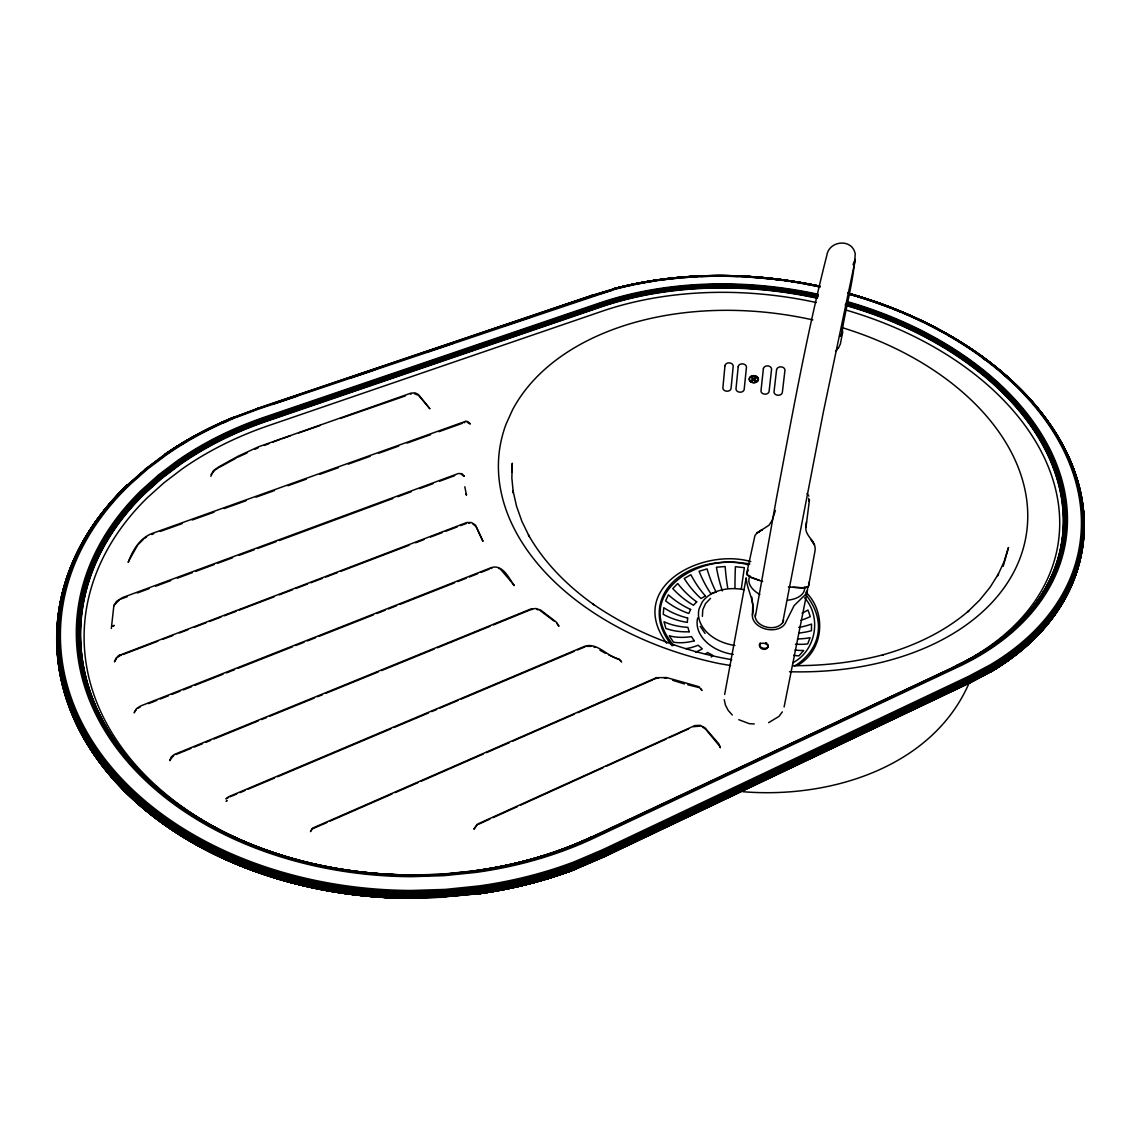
<?xml version="1.0" encoding="UTF-8"?>
<svg xmlns="http://www.w3.org/2000/svg" width="1141" height="1141" viewBox="0 0 1141 1141"><rect width="100%" height="100%" fill="white"/><g stroke="black" fill="none" stroke-linecap="round" stroke-linejoin="round"><path stroke-width="1.5" d="M807.486 586.987A31.449 17.258 11 0 1 803.036 596.914L794.107 605.614L785.949 621.916A17.201 12.194 11 0 1 766.823 629.29A17.201 12.194 11 0 1 752.404 615.013C755.642 601.763 746.842 590.368 746.214 577.845L724.663 694.47M752.404 615.013L752.775 605.272L751.734 596.928M756.454 380.752L755.798 381.622M755.014 377.086L755.342 376.958A6.404 3.009 -47.2 0 1 756.212 376.687L757.082 377.685C750.692 378.726 758.722 380.766 755.855 381.65M756.369 376.658L757.082 377.685L756.355 376.901L753.745 378.684L751.534 376.53M752.518 376.815A6.518 2.795 57.3 0 0 751.748 376.416L750.821 377.215M751.163 381.194L750.692 381.85L753.431 379.91M702.371 616.382L702.785 609.708L705.566 603.56L710.529 598.355M511.724 472.046L512.323 463.203L511.853 478.022L513.322 493.083L513.093 490.972L516.531 506.205L521.95 521.466L529.353 536.627L528.44 534.901C544.414 563.012 567.833 586.146 594.033 604.801L592.949 604.031C634.325 632.585 682.275 651.14 731.723 659.669M114.485 661.823L116.168 658.029L118.664 655.747M111.333 628.506L113.886 605.372M128.277 562.413L128.391 561.5M134.224 712.854L134.495 711.87M170.08 759.393L169.923 760.676L171.264 756.882L174.83 754.258L530.936 608.952L535.97 608.524L540.691 610.093L556.451 622.216L558.691 626.052M429.843 408.706L418.362 394.486L415.096 392.875L410.888 393.146L258.322 446.858L238.013 456.257L218.73 466.897L213.381 470.677L210.843 476.31M211.071 474.485L214.922 470.149M805.974 527.256L809.482 499.687M805.803 526.942L806.473 521.893M755.385 616.34L776.607 497.49C792.011 416.565 806.43 335.269 826.811 255.427C828.865 240.594 852.099 237.998 855.208 253.801C853.81 280.386 845.923 306.344 841.844 332.644A13.278 8.115 9.9 0 1 839.519 336.082M750.279 380.909L752.889 379.126L750.678 377.072L751.391 376.416M788.402 586.902L802.793 587.986L807.685 587.23L808.669 585.49A31.563 17.272 11 0 0 808.598 582.395M575.706 868.757A352.441 255.427 0.8 0 1 479.577 893.203L445.332 896.698L479.534 893.474A352.227 255.313 0.8 0 0 575.577 869.128A352.084 255.242 0.8 0 1 479.477 893.617L451.294 896.241M808.584 585.989L815.045 550.704C816.699 541.019 804.448 536.056 805.974 526.928M782.655 622.729L823.16 413.013L855.251 260.034M842.529 332.744L840.375 343.94L838.378 348.247M310.48 831.618L312.491 828.181L655.918 677.925M784.109 706.935L807.4 590.325M170.009 759.935L173.66 755.527M1003.21 566.293L1008.487 547.509L1003.994 561.871L997.534 575.82L998.489 573.88L990.046 587.315L979.691 600.08L967.44 612.061L968.923 610.706C944.078 632.128 913.77 646.191 882.364 654.977L883.662 654.62C854.01 662.507 823.303 665.888 792.638 665.659M746.727 573.395L746.827 574.85L750.692 577.375L762.673 581.539M775.395 510.512L772.129 520.453L768.977 525.259L756.996 533.004L754.971 535.5L746.585 573.866L748.254 570.115M128.348 562.042C132.812 549.72 140.585 536.898 153.878 532.847L464.572 421.685C467.482 419.118 472.873 426.905 468.694 422.926M445.475 897.154L411.031 898.267A351.528 254.871 0.8 0 1 141.57 806.559M114.628 661.495L116.567 658.186M853.054 264.598L855.222 259.406M113.829 605.914L116.496 601.364L122.529 597.584L458.44 473.486L462.076 473.729L463.973 476.353M134.438 712.398L136.435 708.718L140.628 705.979L491.414 567.576C502.525 564.082 509.029 577.974 513.906 585.362M969.907 681.177C933.695 767.551 829.578 798.942 742.791 791.697M128.662 561.13L137.647 545.084L143.609 539.08M114.171 605.144L119.406 599.881M310.766 831.019L312.206 828.951L326.868 822.533M134.866 711.428L136.193 709.602M782.312 711.898L778.961 716.405L768.62 722.667M225.832 798.857L228.656 796.732L584.492 646.376C597.299 641.827 607.326 656.974 619.107 658.928L621.588 662.137M477.009 824.943L473.9 829.207L477.38 824.173L694.783 725.59L700.132 725.319L704.896 727.73L718.801 743.804L720.285 747.498M807.685 587.23L808.484 586.431M142.468 491.029L159.669 475.64L178.424 461.463A332.159 240.123 0.9 0 1 265.867 417.877L600.195 303.877M142.825 491.343L159.997 475.968L178.723 461.791A331.717 239.81 0.9 0 1 266.067 418.262L600.38 304.233A304.248 202.328 9.7 0 1 817.912 295.533M143.766 492.399L160.867 477.066L179.522 462.932A330.533 239.04 0.9 0 1 266.595 419.546L600.808 305.403A303.149 201.657 9.7 0 1 817.641 296.703M145.863 468.766L126.765 485.61A352.512 255.199 0.9 0 0 94.789 752.903A352.512 255.199 0.9 0 0 411.131 895.3L445.603 894.202L479.662 890.665A352.512 255.199 0.9 0 0 575.806 866.247L604.345 854.081L970.278 680.25L992.171 668.583A323.231 215.235 9.7 0 0 857.404 296.375M146.134 468.723L126.665 485.881A352.626 255.327 0.8 0 0 94.674 753.302A352.626 255.327 0.8 0 0 411.117 895.756L445.603 894.658L479.676 891.135A352.626 255.327 0.8 0 0 575.848 866.689L604.402 854.523L970.292 680.664L992.199 668.997A323.345 215.335 9.7 0 0 1050.804 425.864M117.338 657.458L119.135 656.189M179.023 462.162L160.311 476.31L143.167 491.671A331.346 239.567 0.9 0 0 114.77 741.964A331.346 239.567 0.9 0 0 411.416 875.133L443.607 874.134M180.121 464.515L161.523 478.607L144.465 493.91A329.621 238.498 0.9 0 0 257.139 847.178M226.517 798.686L228.514 797.488M145.207 469.165L165.502 453.947A351.813 254.586 0.9 0 1 233.249 417.492L257.923 408.378M144.993 469.65L165.987 453.847A351.071 254.001 0.9 0 1 233.605 417.478M216.034 469.422L218.259 467.967M119.277 655.362L466.854 522.492L471.575 522.564L475.483 525.117L482.771 541.048M118.364 655.947L119.534 655.191M145.092 538.039L146.661 537.054M797.046 665.574C823.659 651.397 827.068 612.717 805.888 592.179M792.71 662.85C815.915 650.826 822.091 617.252 804.605 597.798M138.061 708.062L140.357 706.878M219.742 467.14L236.101 458.111M969.066 683.202L991.586 671.293A323.103 215.421 9.7 0 0 1083.109 539.479M969.479 683.145L991.372 671.493A323.003 215.378 9.7 0 0 1082.994 539.622M968.566 683.003L990.388 671.379A321.733 214.594 9.7 0 0 1010.384 658.129M619.064 848.733L625.51 845.681M736.53 792.895L742.962 789.829M755.841 783.71L767.094 778.362M853.981 737.043L860.428 733.991M878.128 725.576L884.56 722.51M897.439 716.391L908.692 711.028M603.261 856.72L968.738 683.102L991.729 671.008A323.203 215.449 9.7 0 0 1083.265 539.165M603.546 856.948L969.836 682.675M603.675 857.019L969.693 682.96M956.543 665.788L589.369 838.065A326.198 236.315 0.9 0 1 534.302 858.759M120.333 599.382L121.288 598.925M237.585 457.299L246.984 452.948M254.814 449.312L257.952 447.871M478.635 824.216L489.931 819.081M493.169 817.612L517.386 806.616M520.624 805.147L602.99 767.765M606.228 766.296L665.987 739.168M669.211 737.699L688.594 728.899M330.12 821.106L392.019 794.008M395.285 792.581L418.091 782.598M421.343 781.171L483.242 754.058M486.508 752.632L509.314 742.648M512.566 741.222L574.465 714.123M577.731 712.697L652.652 679.879M120.147 655.647L121.231 655.176M577.745 867.16L582.481 865.135M585.633 863.794L590.368 861.769M593.52 860.428L598.255 858.403M603.404 856.848L574.85 868.857A350.815 254.372 0.8 0 1 545.926 878.67M575.406 869.214A351.927 255.128 0.8 0 1 479.434 893.631A351.528 254.871 0.8 0 0 575.207 869.171L604.231 856.577M604.145 856.848L575.321 869.214A351.742 255.014 0.8 0 1 479.405 893.617M230.154 796.789L236.7 794.022M239.981 792.638L244.901 790.556M248.182 789.173L274.411 778.091M277.677 776.707L390.778 728.899M394.059 727.516L428.474 712.968M431.754 711.585L436.661 709.502M439.941 708.119L457.969 700.503M461.249 699.105L574.351 651.311M577.617 649.928L585.062 646.819M176.17 754.443L190.961 748.41M194.241 747.07L202.456 743.718M205.751 742.377L210.671 740.352M213.966 739.011L258.322 720.898M261.617 719.557L266.538 717.546M269.832 716.206L314.203 698.092M317.483 696.752L322.418 694.726M325.698 693.386L378.284 671.921M381.565 670.58L434.15 649.101M437.431 647.76L490.017 626.295M493.311 624.954L529.453 610.193M654.292 679.166L655.276 678.781M148.615 703.612L156.887 700.346M160.196 699.048L168.454 695.782M171.763 694.47L180.036 691.204M183.344 689.906L191.617 686.64M194.911 685.327L223.023 674.231M226.332 672.933L234.604 669.667M237.913 668.369L292.481 646.819M295.79 645.521L304.048 642.255M307.357 640.942L315.629 637.691M318.938 636.378L373.506 614.842M376.801 613.53L385.073 610.264M388.382 608.966L396.654 605.7M399.963 604.388L454.517 582.851M457.826 581.553L466.099 578.287M469.407 576.975L477.68 573.709M480.974 572.411L489.247 569.145M264.313 445.418L269.091 443.592M272.271 442.366L280.23 439.314M151.796 534.516L153.621 533.803M122.9 654.549L157.815 641.213M162.806 639.302L172.79 635.494M179.437 632.955L187.752 629.775M194.412 627.236L206.05 622.786M209.374 621.517L221.012 617.081M224.349 615.812L235.987 611.362M239.31 610.093L274.239 596.757M279.231 594.846L292.538 589.769M295.861 588.499L307.5 584.049M310.823 582.78L322.475 578.344M325.798 577.061L337.436 572.625M340.76 571.356L408.949 545.312M415.609 542.774L423.924 539.593M430.571 537.054L442.209 532.605M445.532 531.335L457.184 526.9M460.508 525.63L466.469 523.405M693.443 726.703L700.046 726.104M258.108 408.449L232.907 417.92A352.512 255.199 0.9 0 0 165.017 454.446M258.308 408.592L232.835 418.162A352.626 255.327 0.8 0 0 210.572 428.16M122.287 598.526L127.293 596.672M137.319 592.978L149.015 588.656M155.689 586.189L170.722 580.626M177.397 578.159L192.43 572.597M195.781 571.37L214.151 564.581M217.489 563.34L232.522 557.792M239.196 555.31L254.229 549.762M257.566 548.521L275.937 541.733M279.288 540.506L392.846 498.517M397.867 496.677L411.216 491.728M419.574 488.648L432.938 483.713M439.613 481.231L454.646 475.683M160.339 531.406L182.161 523.591M192.23 519.996L214.052 512.181M224.121 508.572L245.943 500.771M256.012 497.162L274.468 490.559M287.903 485.752L306.358 479.134M319.794 474.328L338.249 467.724M348.319 464.116L370.14 456.3M378.527 453.305L398.68 446.088M407.066 443.093L430.556 434.678M438.957 431.669L462.447 423.268M281.898 438.743L290.242 435.848M298.6 432.938L320.307 425.408M340.346 418.462L405.469 395.87M599.995 303.549L265.668 417.52A332.644 240.451 0.9 0 0 178.096 461.149L159.312 475.355L142.083 490.758A332.758 240.551 0.9 0 0 113.444 742.135A332.758 240.551 0.9 0 0 411.416 875.874L443.763 874.876L475.711 871.624A332.659 240.494 0.9 0 0 593.277 837.465L957.827 666.216A305.132 202.898 9.7 0 0 1060.075 476.81A305.132 202.898 9.7 0 0 848.005 302.422M266.252 418.661L600.551 304.604A303.848 202.085 9.7 0 1 817.826 295.918M266.694 419.945L600.908 305.802A302.85 201.486 9.7 0 1 817.555 297.116M257.609 408.378L591.822 295.362M257.367 408.606L592.236 295.433M257.224 409.034L592.45 295.548M272.385 404.499L297.687 395.941M349.973 378.241L375.275 369.67M427.575 351.97L452.877 343.412M505.163 325.713L520.353 320.578M522.036 320.008L530.451 317.155M572.497 302.921L590.995 296.66M490.901 568.489L491.914 568.161M656.617 677.697L666.501 677.54L698.962 686.711L701.858 690.448M655.619 678.025L656.888 677.611M592.664 296.161L597.67 294.649M601.007 293.651L612.703 290.128M591.323 295.647L613.673 288.844A321.905 214.194 9.7 0 1 819.88 286.291A322.86 214.907 9.7 0 0 785.051 280.23M591.209 295.833L614.058 289.03A321.092 213.624 9.7 0 1 819.794 286.477M591.109 296.075L612.817 289.529M410.475 394.13L411.231 393.916M464.13 422.669L464.858 422.455M530.451 609.836L532.576 609.38M656.303 678.453L658.471 677.968M586.945 646.362L590.981 646.334M452.934 895.5L456.414 895.143M475.612 893.146L479.092 892.79M443.478 874.02L475.326 870.783A330.89 239.268 0.9 0 0 592.236 836.824M443.407 874.306L475.412 870.897A331.289 239.539 0.9 0 0 592.479 836.895M443.393 874.548L475.512 871.068A331.717 239.838 0.9 0 0 592.735 837.023L957.171 665.888A304.248 202.328 9.7 0 0 1059.19 477.024A304.248 202.328 9.7 0 0 847.749 303.092M438.429 896.512L445.275 896.298M400.719 897.653A350.815 254.372 0.8 0 0 411.031 897.796L445.532 896.74M445.503 897.011L411.031 898.181A351.742 255.014 0.8 0 1 121.032 787.276M401.261 875.133A329.763 238.569 0.9 0 0 411.388 875.29L443.649 874.32M425.208 875.275L411.33 875.703A326.084 236.23 0.9 0 1 400.762 875.532M468.58 523.12L469.664 523.134M754.244 723.965L749.38 723.694L738.783 719.7M793.052 587.273L801.695 587.701A33.973 4.892 11.4 0 0 806.63 586.987M750.778 561.586C702 547.58 625.539 587.059 666.686 643.239M748.339 564.866C700.446 550.918 630.246 594.161 673.76 645.435M414.468 393.716L418.619 395.385L429.729 408.578M664.219 677.925L666.501 678.367M730.568 665.545L719.001 663.52A266.794 177.639 9.7 0 1 506.133 423.996L512.509 409.904A266.794 177.639 9.7 0 1 812.877 319.908M537.054 609.551L538.138 609.807M687.852 684.785L699.091 687.581M467.24 422.455L467.995 422.641M672.648 680.264L684.386 683.944M461.321 474.299L463.759 475.911M759.635 580.455L751.791 577.531A33.988 4.892 11.4 0 1 749.309 576.205M498.56 568.346L499.573 568.731M593.919 647.047L594.832 647.432M608.695 654.848L617.866 659.141M472.773 523.833L476.196 526.743L482.515 540.306M702.243 726.803L705.751 729.313L720.128 746.756M540.178 610.578L553.984 620.989M619.392 659.855L620.989 661.081M599.952 650.242L605.643 653.408M500.5 569.216L513.621 584.563M750.293 380.695L750.906 381.508L750.279 380.794M556.665 623.072L558.405 625.239M753.616 379.796L755.827 381.95M732.28 715.022L728.215 710.401L725.448 705.167L724.25 699.704M807.101 493.525L808.855 496.093M700.246 626.338L705.052 633.426M701.116 689.021L701.801 690.305M466.355 494.438L464.801 486.779M463.902 475.826L463.988 476.282M808.598 498.317L809.169 501.412M482.714 540.52L482.843 541.276M513.849 584.834L513.978 585.633M558.634 625.525L558.748 626.338M720.271 746.956L720.285 747.683M591.537 837.237A329.763 238.569 0.9 0 1 507.659 865.306M505.976 865.677A329.763 238.569 0.9 0 1 475.041 871.082M392.804 874.833A329.763 238.569 0.9 0 1 258.65 847.521M257.067 846.922A329.763 238.569 0.9 0 1 144.365 493.54L161.423 478.236L180.036 464.13A329.763 238.569 0.9 0 1 266.894 420.772L601.007 306.587A302.422 201.258 9.7 0 1 817.384 297.887M591.666 837.038A329.963 238.683 0.9 0 1 475.098 870.897M411.402 875.118A329.963 238.683 0.9 0 1 316.285 864.564M314.574 864.179A329.963 238.683 0.9 0 1 144.222 493.169L161.28 477.851L179.907 463.745A329.963 238.683 0.9 0 1 266.809 420.373L600.979 306.202A302.607 201.358 9.7 0 1 817.469 297.501M591.822 836.909A330.234 238.84 0.9 0 1 475.169 870.797M143.795 492.427A330.533 239.04 0.9 0 0 115.526 742.135A330.533 239.04 0.9 0 0 411.416 874.976A330.234 238.84 0.9 0 1 115.797 742.292A330.234 238.84 0.9 0 1 144.023 492.798L161.095 477.466L179.736 463.346A330.234 238.84 0.9 0 1 266.723 419.959M592.022 836.838A330.533 239.04 0.9 0 1 475.241 870.754M179.08 462.219A331.289 239.539 0.9 0 1 266.309 418.718M535.814 858.403A329.621 238.498 0.9 0 0 591.452 837.494L956.843 665.802A303.848 202.085 9.7 0 0 1058.777 477.18A303.848 202.085 9.7 0 0 847.62 303.463M534.188 858.873A329.621 238.498 0.9 0 1 507.602 865.563M505.919 865.919A329.621 238.498 0.9 0 1 502.539 866.618M499.13 867.303A329.621 238.498 0.9 0 1 476.738 871.082M400.691 875.361A329.621 238.498 0.9 0 0 411.388 875.532L443.706 874.562L475.612 871.31A332.188 240.152 0.9 0 0 593.006 837.209L957.499 666.016A304.676 202.599 9.7 0 0 1059.632 476.895A304.676 202.599 9.7 0 0 847.891 302.736M386.428 874.733A329.621 238.498 0.9 0 1 375.774 873.977M372.223 873.678A329.621 238.498 0.9 0 1 365.149 872.979M361.611 872.58A329.621 238.498 0.9 0 1 354.566 871.71M351.043 871.239A329.621 238.498 0.9 0 1 321.505 866.105M316.371 865.006A329.621 238.498 0.9 0 1 294.421 859.515M291.098 858.574A329.621 238.498 0.9 0 1 258.707 847.777M180.121 464.515A329.621 238.498 0.9 0 1 266.937 421.157L601.022 306.958A302.294 201.215 9.7 0 1 817.313 298.257M234.033 417.677A350.187 253.316 0.9 0 0 166.586 453.975L146.79 468.808L128.591 484.925A350.187 253.316 0.9 0 0 97.028 750.165A350.187 253.316 0.9 0 0 411.202 891.478L445.432 890.394L479.234 886.899A350.187 253.316 0.9 0 0 574.693 862.71L603.09 850.63L969.037 677.141L990.83 665.574A321.092 213.624 9.7 0 0 849.061 293.736M233.819 417.549A350.644 253.659 0.9 0 0 166.272 453.89L146.447 468.737L128.234 484.882A350.644 253.659 0.9 0 0 96.6 750.507A350.644 253.659 0.9 0 0 411.188 892.005L445.475 890.921L479.32 887.427A350.644 253.659 0.9 0 0 574.921 863.195L603.347 851.1L969.308 677.554L991.13 665.959A321.505 213.923 9.7 0 0 849.146 293.622M127.906 484.882A351.071 254.001 0.9 0 0 96.186 750.864A351.071 254.001 0.9 0 0 411.188 892.576L445.503 891.478L479.405 887.969A351.071 254.001 0.9 0 0 575.135 863.708L603.575 851.585L969.565 677.982L991.401 666.387A321.905 214.194 9.7 0 0 847.606 293.109M127.592 484.925A351.471 254.3 0.9 0 0 95.815 751.249A351.471 254.3 0.9 0 0 411.174 893.132L445.546 892.048L479.477 888.539A351.471 254.3 0.9 0 0 575.321 864.222L603.789 852.099L969.779 678.424L991.629 666.815A322.261 214.465 9.7 0 0 847.663 293.109A322.589 214.693 9.7 0 1 991.829 667.257L969.964 678.895L603.974 852.598L575.478 864.75A351.813 254.586 0.9 0 1 479.548 889.096L445.56 892.604L411.159 893.703A351.813 254.586 0.9 0 1 95.473 751.648A351.813 254.586 0.9 0 1 127.321 485.025M165.73 453.876A351.471 254.3 0.9 0 1 233.42 417.449M127.093 485.182A352.098 254.828 0.9 0 0 95.188 752.076A352.098 254.828 0.9 0 0 411.145 894.259L445.589 893.161L479.591 889.638A352.098 254.828 0.9 0 0 575.62 865.263L604.131 853.111L970.107 679.351L992 667.713A322.86 214.907 9.7 0 0 849.346 293.693M165.302 454.061A352.098 254.828 0.9 0 1 233.106 417.577M126.908 485.367A352.341 255.042 0.9 0 0 94.96 752.49A352.341 255.042 0.9 0 0 411.131 894.786L445.603 893.688L479.634 890.165A352.341 255.042 0.9 0 0 575.734 865.762L604.259 853.611L970.207 679.808L992.114 668.155A323.074 215.093 9.7 0 0 849.346 293.836M165.131 454.232A352.341 255.042 0.9 0 1 232.992 417.734M164.932 454.717A352.626 255.327 0.8 0 1 209.017 428.916M72.083 564.282A352.655 255.413 0.8 0 0 411.088 896.555L445.589 895.443L479.662 891.92A352.655 255.413 0.8 0 0 575.848 867.46L604.388 855.279L970.192 681.405L992.1 669.738A323.374 215.435 9.7 0 0 1056.423 435.249M72.782 562.67A352.655 255.413 0.8 0 1 99.452 517.115M101.492 514.448A352.655 255.413 0.8 0 1 126.622 486.522M166.272 454.389A352.655 255.413 0.8 0 1 171.877 450.652M181.918 444.348A352.655 255.413 0.8 0 1 184.828 442.594M223.151 422.897A352.655 255.413 0.8 0 1 227.972 420.815M841.958 327.581A266.794 177.639 9.7 0 1 1026.401 533.945A266.794 177.639 9.7 0 1 789.458 671.749M847.506 303.848A303.477 201.857 9.7 0 1 1058.377 477.38A303.477 201.857 9.7 0 1 956.543 665.788M817.726 296.303A303.477 201.857 9.7 0 0 600.694 305.004L266.424 419.089A330.89 239.253 0.9 0 0 179.294 462.547L160.61 476.681L143.481 492.028A330.89 239.268 0.9 0 0 115.198 742.035A330.89 239.268 0.9 0 0 411.43 875.004M600.209 303.877A304.676 202.599 9.7 0 1 818.011 295.177M600.009 303.563A305.132 202.898 9.7 0 1 818.097 294.849M846.608 301.409A306.045 203.497 9.7 0 1 1060.788 476.182A306.045 203.497 9.7 0 1 958.483 666.729L593.848 838.122A333.628 241.193 0.9 0 1 475.911 872.409L443.849 875.675L411.402 876.673A333.771 241.293 0.9 0 1 112.503 742.491A333.771 241.293 0.9 0 1 141.299 490.33L158.585 474.884L177.425 460.65A333.6 241.15 0.9 0 1 265.24 416.921L599.567 303.007A306.045 203.497 9.7 0 1 818.254 294.307M848.861 294.107A320.193 213.01 9.7 0 1 990.16 664.889L968.409 676.428L602.534 849.774L574.208 861.826A349.203 252.575 0.9 0 1 479.035 885.929L445.332 889.41L411.216 890.479A349.203 252.575 0.9 0 1 97.969 749.608A349.203 252.575 0.9 0 1 129.361 485.167L147.489 469.094L167.242 454.289A349.203 252.575 0.9 0 1 234.49 418.077L258.722 409.006L614.443 289.415A320.193 213.01 9.7 0 1 819.666 286.862M613.858 288.915A321.505 213.923 9.7 0 1 819.837 286.362A322.261 214.465 9.7 0 0 613.487 288.83M613.316 288.873A322.589 214.693 9.7 0 1 819.923 286.305M613.159 288.973A322.86 214.907 9.7 0 1 783.382 280.001A323.074 215.093 9.7 0 0 692.444 276.578M613.031 289.115A323.074 215.093 9.7 0 1 688.936 276.807M785.022 280.372A323.074 215.093 9.7 0 1 819.908 286.534M612.902 289.301A323.231 215.235 9.7 0 1 656.018 280.486M659.427 280.001A323.231 215.235 9.7 0 1 676.656 277.99M680.136 277.662A323.231 215.235 9.7 0 1 688.85 276.992M695.882 276.564A323.231 215.235 9.7 0 1 743.162 276.564M749.851 276.949A323.231 215.235 9.7 0 1 758.223 277.577M763.243 278.019A323.231 215.235 9.7 0 1 771.616 278.875M774.967 279.26A323.231 215.235 9.7 0 1 781.642 280.101M784.994 280.543A323.231 215.235 9.7 0 1 788.331 281.028M791.669 281.527A323.231 215.235 9.7 0 1 819.894 286.719M849.346 294.021A323.231 215.235 9.7 0 1 855.807 295.904M619.278 287.874A323.345 215.335 9.7 0 1 630.759 285.236M635.722 284.209A323.345 215.335 9.7 0 1 655.932 280.715M661.053 280.001A323.345 215.335 9.7 0 1 666.201 279.345M671.379 278.746A323.345 215.335 9.7 0 1 676.584 278.219M683.545 277.605A323.345 215.335 9.7 0 1 690.533 277.092M701.102 276.55A323.345 215.335 9.7 0 1 738.099 276.564M749.808 277.177A323.345 215.335 9.7 0 1 758.166 277.805M763.186 278.247A323.345 215.335 9.7 0 1 768.221 278.746M774.91 279.488A323.345 215.335 9.7 0 1 779.931 280.101M784.951 280.772A323.345 215.335 9.7 0 1 788.288 281.256M791.626 281.756A323.345 215.335 9.7 0 1 794.963 282.283M798.301 282.825A323.345 215.335 9.7 0 1 801.624 283.396M804.947 283.995A323.345 215.335 9.7 0 1 808.27 284.608M809.925 284.922A323.345 215.335 9.7 0 1 813.248 285.578M816.557 286.263A323.345 215.335 9.7 0 1 819.866 286.947M849.318 294.264A323.345 215.335 9.7 0 1 855.779 296.132M857.39 296.617A323.345 215.335 9.7 0 1 879.668 303.934M881.237 304.504A323.345 215.335 9.7 0 1 889.595 307.614M892.918 308.911A323.345 215.335 9.7 0 1 901.162 312.235M904.428 313.604A323.345 215.335 9.7 0 1 923.682 322.347M926.834 323.887A323.345 215.335 9.7 0 1 945.304 333.614M948.299 335.311A323.345 215.335 9.7 0 1 972.916 350.629M975.698 352.526A323.345 215.335 9.7 0 1 1022.094 391.249M1025.645 394.929A323.345 215.335 9.7 0 1 1035.757 406.196M1036.827 407.465A323.345 215.335 9.7 0 1 1049.806 424.423M982.458 357.989A323.374 215.435 9.7 0 1 985.154 359.957M1002.996 374.177A323.374 215.435 9.7 0 1 1008.273 378.769M1025.559 395.542A323.374 215.435 9.7 0 1 1029.025 399.264M1040.15 412.272A323.374 215.435 9.7 0 1 1049.72 425.051M1050.718 426.492A323.374 215.435 9.7 0 1 1054.569 432.311M845.738 309.981A299.113 199.361 9.7 0 1 1053.471 481.459A299.113 199.361 9.7 0 1 952.692 667.528M816.357 302.536A299.113 199.361 9.7 0 0 602.091 311.236L268.363 425.693A326.226 236.344 0.9 0 0 182.389 468.766L163.99 482.757L147.132 497.932A326.084 236.23 0.9 0 0 257.267 847.036M845.353 305.303A302.294 201.215 9.7 0 1 1056.837 478.193A302.294 201.215 9.7 0 1 955.445 666.572M845.424 304.932A302.422 201.258 9.7 0 1 1057.008 477.879A302.422 201.258 9.7 0 1 955.602 666.315M845.524 304.561A302.607 201.358 9.7 0 1 1057.236 477.58A302.607 201.358 9.7 0 1 955.787 666.102M845.624 304.162A302.85 201.486 9.7 0 1 1057.522 477.295A302.85 201.486 9.7 0 1 956.015 665.93M845.738 303.763A303.149 201.657 9.7 0 1 1057.85 477.038A303.149 201.657 9.7 0 1 956.258 665.831M411.045 897.839A352.441 255.427 0.8 0 1 57.449 626.281M57.735 622.801A352.441 255.427 0.8 0 1 59.845 607.283M60.145 605.571A352.441 255.427 0.8 0 1 64.138 588.656M65.123 585.304A352.441 255.427 0.8 0 1 72.24 565.608M575.635 869.028A352.327 255.37 0.8 0 1 479.534 893.474M57.335 630.103A352.327 255.37 0.8 0 0 411.045 898.124A351.927 255.128 0.8 0 1 61.215 677.882M57.849 623.143A352.327 255.37 0.8 0 1 58.405 617.951M58.861 614.5A352.327 255.37 0.8 0 1 59.945 607.625M60.259 605.914A352.327 255.37 0.8 0 1 62.883 594.033M65.222 585.661A352.327 255.37 0.8 0 1 66.806 580.683M57.72 654.82A352.227 255.313 0.8 0 0 411.031 898.209A352.084 255.242 0.8 0 1 57.849 654.963A351.927 255.128 0.8 0 0 60.887 676.256M57.592 653.051A352.227 255.313 0.8 0 1 57.435 630.26M57.949 623.3A352.227 255.313 0.8 0 1 58.505 618.108M58.961 614.657A352.227 255.313 0.8 0 1 59.76 609.508M57.321 637.391A352.084 255.242 0.8 0 1 57.578 630.403M58.091 623.457A352.084 255.242 0.8 0 1 58.433 619.991M59.09 614.814A352.084 255.242 0.8 0 1 59.888 609.665M59.246 614.956A351.927 255.128 0.8 0 1 59.76 611.519M118.664 784.766A351.742 255.014 0.8 0 1 66.977 699.219M66.463 697.593A351.742 255.014 0.8 0 1 61.4 677.982M61.072 676.356A351.742 255.014 0.8 0 1 60.131 671.065M59.589 667.528A351.742 255.014 0.8 0 1 58.89 662.236M58.519 658.714A351.742 255.014 0.8 0 1 58.205 655.191M140.3 805.446A351.528 254.871 0.8 0 1 121.217 787.276M118.849 784.78A351.528 254.871 0.8 0 1 87.814 744.032M86.93 742.577A351.528 254.871 0.8 0 1 67.191 699.29M65.208 692.772A351.528 254.871 0.8 0 1 61.286 676.428M60.958 674.673A351.528 254.871 0.8 0 1 60.345 671.15M59.546 665.859A351.528 254.871 0.8 0 1 59.104 662.322M58.562 657.045A351.528 254.871 0.8 0 1 58.291 653.522M575.093 869.1A351.3 254.714 0.8 0 1 479.306 893.46M393.802 897.725A351.3 254.714 0.8 0 0 411.031 898.095A351.071 254.557 0.8 0 1 397.268 897.725M390.365 897.582A351.3 254.714 0.8 0 1 276.607 878.27A351.071 254.557 0.8 0 0 390.379 897.454M274.938 877.757A351.3 254.714 0.8 0 1 163.348 823.474M161.936 822.461A351.3 254.714 0.8 0 1 141.755 806.53M139.145 804.248A351.3 254.714 0.8 0 1 121.417 787.261M119.049 784.766A351.3 254.714 0.8 0 1 102.704 765.483M100.579 762.673A351.3 254.714 0.8 0 1 95.502 755.584M93.548 752.718A351.3 254.714 0.8 0 1 88.028 744.046M87.158 742.591A351.3 254.714 0.8 0 1 82.965 735.26M81.382 732.322A351.3 254.714 0.8 0 1 76.262 721.925M75.534 720.328A351.3 254.714 0.8 0 1 67.419 699.333M62.912 683.031A351.3 254.714 0.8 0 1 61.514 676.485M574.978 869A351.071 254.557 0.8 0 1 546.026 878.812M544.385 879.312A351.071 254.557 0.8 0 1 479.249 893.346M275.038 877.657A351.071 254.557 0.8 0 1 247.24 868.059M245.643 867.445A351.071 254.557 0.8 0 1 190.262 840.76M188.793 839.89A351.071 254.557 0.8 0 1 163.534 823.403M160.71 821.363A351.071 254.557 0.8 0 1 141.955 806.459M136.692 801.823A351.071 254.557 0.8 0 1 121.631 787.219M119.263 784.723A351.071 254.557 0.8 0 1 108.095 771.972M105.999 769.376A351.071 254.557 0.8 0 1 103.945 766.766M100.807 762.659A351.071 254.557 0.8 0 1 96.714 756.982M93.776 752.703A351.071 254.557 0.8 0 1 88.256 744.032M87.386 742.577A351.071 254.557 0.8 0 1 84.02 736.729M80.084 729.356A351.071 254.557 0.8 0 1 76.49 721.925M72.354 712.298A351.071 254.557 0.8 0 1 69.301 704.211M544.286 879.155A350.815 254.372 0.8 0 1 514.006 886.942M512.295 887.313A350.815 254.372 0.8 0 1 479.206 893.189M390.393 897.282A350.815 254.372 0.8 0 1 376.673 896.455M371.538 896.042A350.815 254.372 0.8 0 1 364.692 895.414M361.283 895.057A350.815 254.372 0.8 0 1 354.466 894.273M351.071 893.845A350.815 254.372 0.8 0 1 344.297 892.932M340.917 892.433A350.815 254.372 0.8 0 1 337.551 891.905M334.185 891.363A350.815 254.372 0.8 0 1 319.123 888.611M315.815 887.926A350.815 254.372 0.8 0 1 276.821 878.014M275.152 877.5A350.815 254.372 0.8 0 1 247.369 867.916M245.771 867.303A350.815 254.372 0.8 0 1 222.766 857.519M219.571 856.021A350.815 254.372 0.8 0 1 191.902 841.502M188.964 839.776A350.815 254.372 0.8 0 1 172.362 829.307M169.453 827.325A350.815 254.372 0.8 0 1 163.719 823.303M155.376 817.113A350.815 254.372 0.8 0 1 147.346 810.723M144.736 808.57A350.815 254.372 0.8 0 1 142.169 806.373M135.594 800.554A350.815 254.372 0.8 0 1 121.845 787.147M119.491 784.651A350.815 254.372 0.8 0 1 113.772 778.333M106.227 769.319A350.815 254.372 0.8 0 1 104.173 766.709M94.018 752.646A350.815 254.372 0.8 0 1 92.136 749.78M85.917 739.625A350.815 254.372 0.8 0 1 84.263 736.701M569.887 870.269A350.316 254.015 0.8 0 1 548.992 877.301M542.431 879.269A350.316 254.015 0.8 0 1 537.468 880.681M529.11 882.92A350.316 254.015 0.8 0 1 524.047 884.189M486.123 891.749A350.316 254.015 0.8 0 1 482.614 892.276M390.436 896.883A350.316 254.015 0.8 0 1 381.864 896.412M371.595 895.642A350.316 254.015 0.8 0 1 368.186 895.343M361.369 894.658A350.316 254.015 0.8 0 1 357.96 894.273M351.171 893.446A350.316 254.015 0.8 0 1 347.777 893.004M305.916 885.33A350.316 254.015 0.8 0 1 300.753 884.104M292.21 881.936A350.316 254.015 0.8 0 1 287.118 880.567M283.738 879.611A350.316 254.015 0.8 0 1 278.704 878.142M262.173 872.851A350.316 254.015 0.8 0 1 247.64 867.559M246.042 866.946A350.316 254.015 0.8 0 1 242.705 865.634M236.073 862.91A350.316 254.015 0.8 0 1 231.152 860.813M177.169 831.946A350.316 254.015 0.8 0 1 172.747 829.022M150.398 812.62A350.316 254.015 0.8 0 1 147.76 810.467M383.162 874.691A326.084 236.23 0.9 0 1 376.145 874.163M370.896 873.692A326.084 236.23 0.9 0 1 365.648 873.165M360.399 872.58A326.084 236.23 0.9 0 1 355.179 871.924M343.07 870.169A326.084 236.23 0.9 0 1 339.619 869.599M331.047 868.073A326.084 236.23 0.9 0 1 327.624 867.417M324.215 866.732A326.084 236.23 0.9 0 1 289.201 857.989M287.561 857.504A326.084 236.23 0.9 0 1 258.907 847.677M411.445 875.304A331.717 239.838 0.9 0 1 114.442 741.992A331.717 239.838 0.9 0 1 142.925 491.4M411.445 875.561A332.188 240.152 0.9 0 1 114.029 742.049A332.188 240.152 0.9 0 1 142.582 491.115M532.704 859.23A326.198 236.315 0.9 0 1 504.75 866.19M499.729 867.231A326.198 236.315 0.9 0 1 496.364 867.887M492.983 868.529A326.198 236.315 0.9 0 1 489.589 869.128M486.18 869.713A326.198 236.315 0.9 0 1 482.771 870.269M479.348 870.797A326.198 236.315 0.9 0 1 475.925 871.296M806.373 595.488A80.241 57.136 10.2 0 1 794.407 666.159M672.192 645.792A80.241 57.136 10.2 0 1 671.593 583.408A80.241 57.136 10.2 0 1 749.78 564.011M1081.126 499.416A323.203 215.449 9.7 0 1 1082.01 504.593M1082.495 508.045A323.203 215.449 9.7 0 1 1083.08 513.236M1083.479 518.428A323.203 215.449 9.7 0 1 1083.408 537.454M1082.552 510.098A323.103 215.421 9.7 0 1 1082.909 513.55M1080.227 557.008A322.732 215.221 9.7 0 1 1075.678 573.909M1075.107 575.592A322.732 215.221 9.7 0 1 991.229 671.55M1081.939 546.739A322.732 215.221 9.7 0 1 1081.454 550.176M1079.3 560.488A322.561 215.121 9.7 0 1 1075.492 573.994M1074.922 575.663A322.561 215.121 9.7 0 1 991.073 671.564M1078.274 563.939A322.375 215.007 9.7 0 1 1075.293 574.051M1074.722 575.72A322.375 215.007 9.7 0 1 1068.504 590.838M1067.035 593.819A322.375 215.007 9.7 0 1 990.916 671.564M1079.258 558.89A322.176 214.879 9.7 0 1 1078.045 563.982M1077.147 567.362A322.176 214.879 9.7 0 1 1075.621 572.397M1073.966 577.275A322.176 214.879 9.7 0 1 1068.989 589.369M1066.821 593.833A322.176 214.879 9.7 0 1 1057.522 609.893M1056.58 611.305A322.176 214.879 9.7 0 1 1017.858 652.795M1015.062 655.005A322.176 214.879 9.7 0 1 1012.21 657.173M1010.769 658.257A322.176 214.879 9.7 0 1 990.73 671.536M1050.062 619.677A321.733 214.594 9.7 0 1 1046.782 623.813M1043.359 627.892A321.733 214.594 9.7 0 1 1031.821 640.044M1028.084 643.567A321.733 214.594 9.7 0 1 1025.517 645.892M1042.931 627.707A321.263 214.294 9.7 0 1 1040.735 630.174M1009.999 657.886A321.263 214.294 9.7 0 1 1005.906 660.839M1000.286 664.675A321.263 214.294 9.7 0 1 997.419 666.558M733.306 654.406A39.55 28.254 10.2 0 1 697.693 617.923M734.833 645.435A39.707 28.254 10.1 0 1 699.062 608.952L702.157 602.148A39.707 28.254 10.1 0 1 744.189 589.754M685.869 648.63A60.259 29.937 -46 0 0 698.149 645.207L702.3 648.844A60.33 25.872 -52.5 0 1 695.596 652.11M798.757 627.493A59.803 41.975 -3.1 0 0 811.522 624.07L811.451 630.702A59.974 42.574 6.8 0 1 798.671 633.055M797.502 638.903A60.116 42.459 17.6 0 0 810.096 637.691L807.671 643.923A60.245 41.718 27.4 0 1 795.434 644.123M795.035 650.042A60.359 40.106 37.7 0 0 803.663 650.456L798.971 655.861A60.444 38.01 46.3 0 1 793.623 655.305M802.052 613.102A59.503 38.68 -22.7 0 0 807.999 610.05L810.281 616.639A59.646 40.591 -13.8 0 1 800.968 620.29M741.35 588.542A58.861 1.084 -81.3 0 1 744.36 567.676L735.403 566.692A58.861 6.19 -86.3 0 0 734.989 587.843M722.367 590.91A58.933 16.787 82.7 0 1 716.405 567.234L725.148 566.521A58.904 11.952 87.9 0 0 727.687 587.729M711.171 657.016A60.487 15.974 -64.7 0 0 712.74 655.333L707.534 652.495A60.43 20.852 -59.1 0 1 705.609 653.978M841.744 328.508A13.963 8.529 9.9 0 1 840.076 336.381M837.651 348.233A12.009 7.402 10 0 1 835.54 351.385M783.61 620.119A14.448 10.24 11 0 1 767.265 627.265A14.448 10.24 11 0 1 755.299 614.3M747.897 575.021A33.988 4.892 11.4 0 1 747.626 574.037M804.647 587.13A28.283 15.518 11 0 1 787.618 600.195M759.835 594.475A28.283 15.518 11 0 1 750.093 576.02M768.007 644.608A4.45 3.081 12.8 0 1 763.343 648.259A4.45 3.081 12.8 0 1 760.32 643.011M765.668 642.568A4.45 3.081 12.8 0 1 766.966 643.353M226.831 800.64L226.303 801.296L226.831 800.64M687.638 618.023L687.338 622.387A59.774 42.203 -1.1 0 1 663.249 614.286L663.777 607.697A59.689 42.502 9 0 0 687.638 618.023M724.963 365.762L722.895 387.755A4.093 3.152 3 0 0 726.674 391.206A4.093 3.152 3 0 0 731.067 388.382L733.192 366.404A4.136 3.209 2.9 0 0 729.384 362.895A4.136 3.209 2.9 0 0 724.963 365.762M738.198 366.746L736.016 388.724A4.093 3.152 2.6 0 0 739.782 392.176A4.093 3.152 2.6 0 0 744.189 389.366L746.442 367.388A4.136 3.209 2.5 0 0 742.648 363.865A4.136 3.209 2.5 0 0 738.198 366.746M763.386 368.757L760.99 390.721A4.065 3.123 1.8 0 0 764.684 394.144A4.065 3.123 1.8 0 0 769.091 391.363L771.558 369.399A4.108 3.181 1.6 0 0 767.822 365.904A4.108 3.181 1.6 0 0 763.386 368.757M776.565 369.784L774.04 391.748A4.165 3.195 1.4 0 0 777.834 395.242A4.165 3.195 1.4 0 0 782.355 392.39L784.937 370.426A4.207 3.252 1.2 0 0 781.129 366.86A4.207 3.252 1.2 0 0 776.565 369.784M690.619 609.437L688.793 613.473A59.589 42.103 19.7 0 1 665.617 600.865L668.426 594.832A59.517 41.076 29.4 0 0 690.619 609.437M768.121 646.79C766.666 651.197 759.107 649.543 759.407 644.993L761.018 643.324L764.228 643.267L767.194 644.594L768.121 646.79M113.701 625.91C111.419 627.636 114.97 623.97 113.701 625.91M696.695 601.863L693.457 605.272A59.403 39.208 39.6 0 1 672.791 588.599L677.697 583.507A59.318 36.926 48 0 0 696.695 601.863M759.093 531.62L756.74 533.261L762.302 529.595L759.093 531.62M705.395 595.944L700.988 598.526A59.218 33.745 56.5 0 1 684.215 578.516L690.875 574.693A59.147 30.379 63.5 0 0 705.395 595.944M716.12 592.051L710.843 593.634A59.047 26.1 70.6 0 1 699.091 571.256L707.049 568.917A59.004 21.864 76.5 0 0 716.12 592.051M813.091 542.503L810.994 539.393L814.517 544.899L813.091 542.503M694.256 640.8L691.46 636.607A60.059 36.84 -30.5 0 1 669.268 635.794L673.475 642.155A60.145 33.873 -38.2 0 0 694.256 640.8M689.164 631.772L687.88 627.336A59.874 41.119 -11.9 0 1 663.991 621.745L665.873 628.449A59.945 39.436 -21.1 0 0 689.164 631.772M466.441 495.094L466.284 493.91L466.441 495.094M751.092 381.821A4.364 3.366 2.1 0 0 758.095 379.711A4.364 3.366 2.1 0 0 752.09 376.045A4.364 3.366 2.1 0 0 751.092 381.821M751.306 382.206A4.678 3.608 2 0 0 758.465 379.382A4.678 3.608 2 0 0 751.605 375.974A4.678 3.608 2 0 0 751.306 382.206"/></g></svg>
